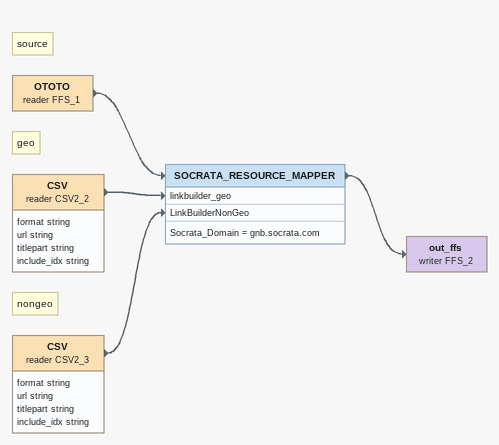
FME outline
Note: source
OTOTO (reader FFS_1)
    -> SOCRATA_RESOURCE_MAPPER
Note: geo
CSV (reader CSV2_2)
    attributes: format string, url string, titlepart string, include_idx string
    -> SOCRATA_RESOURCE_MAPPER [linkbuilder_geo]
Note: nongeo
CSV (reader CSV2_3)
    attributes: format string, url string, titlepart string, include_idx string
    -> SOCRATA_RESOURCE_MAPPER [LinkBuilderNonGeo]
SOCRATA_RESOURCE_MAPPER
    Socrata_Domain = gnb.socrata.com
    -> out_ffs (writer FFS_2)
out_ffs (writer FFS_2)
